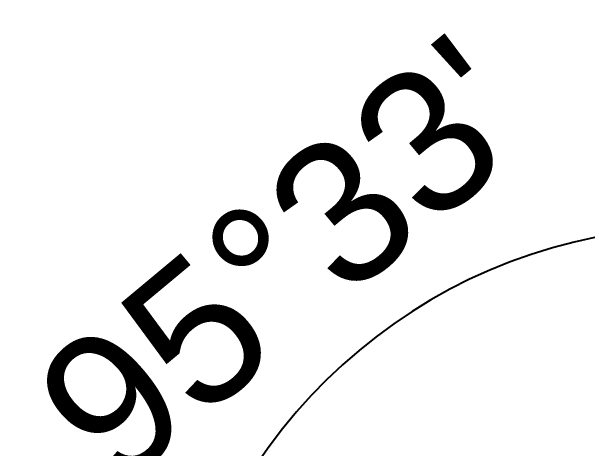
# Model space of a CAD drawing. Header units: inches. Extents: x -6 to 177, y -6 to 113.
# Drawn here: x 93.53 to 100.14, y 88.45 to 93.46 of the extents above; entities that cross this region are included whole.
import ezdxf

# ---------------------------------------------------------------- set-up
doc = ezdxf.new("R2010")
doc.units = ezdxf.units.IN
doc.layers.add('ZANO_W', color=1, linetype='Continuous', lineweight=0)
doc.styles.get("Standard").update_dxf_attribs({"font": 'arial.ttf'})
doc.dimstyles.new('amerykanie', dxfattribs={"dimtxt": 50, "dimasz": 50, "dimexe": 0.5, "dimexo": 0.5, "dimgap": 1, "dimtad": 1, "dimdec": 0, "dimzin": 0, "dimlunit": 5, "dimtxsty": 'Standard', "dimcen": 0.09, "dimclrd": 1, "dimclre": 1, "dimclrt": 1, "dimazin": 0, "dimtfac": 1, "dimtdec": 0, "dimtmove": 0, "dimatfit": 3, "dimfxl": 1, "dimtzin": 0, "dimarcsym": 1})

# ---------------------------------------------------------------- blocks, each defined once
blk = doc.blocks.new('*D361')
at = {"layer": 'ZANO_W', "color": 1, "lineweight": -2}
for p, q in [((101.7695, 87.3502), (102.3408, 91.429)), ((98.3457, 85.0177), (94.8251, 85.1665))]:
    blk.add_line(p, q, dxfattribs=at)
blk.add_arc((101.4245, 84.8876), 6.1052, 91.42054, 168.18462, dxfattribs=at)
at = {"layer": 'ZANO_W', "color": 1}
for points in [[(101.2636, 90.8246), (101.2826, 91.1574), (102.2715, 90.9338)], [(95.2832, 86.1583), (95.614, 86.117), (95.3247, 85.1454)]]:
    blk.add_solid(points, dxfattribs=at)
at = {"layer": 'ZANO_W', "color": 1, "insert": (96.6579, 90.608), "char_height": 1.625, "attachment_point": 5, "rotation": 39.80258}
blk.add_mtext("95%%d33'", dxfattribs=at)

msp = doc.modelspace()

# ---------------------------------------------------------------- dimensions: what is measured, and where the dimension line sits
at = {"layer": 'ZANO_W'}
dim = msp.add_angular_dim_2l(base=(98.95324, 90.47033), line1=((101.54714, 85.76323), (101.70009, 86.85503)), line2=((98.84521, 84.9966), (99.94669, 84.95005)), dimstyle='amerykanie', override={"dimtxt": 1.625, "dimasz": 1, "dimgap": 0.5, "dimdec": 4, "dimaunit": 1, "dimadec": 1, "dimtdec": 4, "dimtmove": 1, "dimfrac": 2}, dxfattribs=at)
dim.commit()
dim.dimension.update_dxf_attribs({"geometry": '*D361', "text_midpoint": (96.65795, 90.60802)})

doc.saveas('drawing.dxf')
